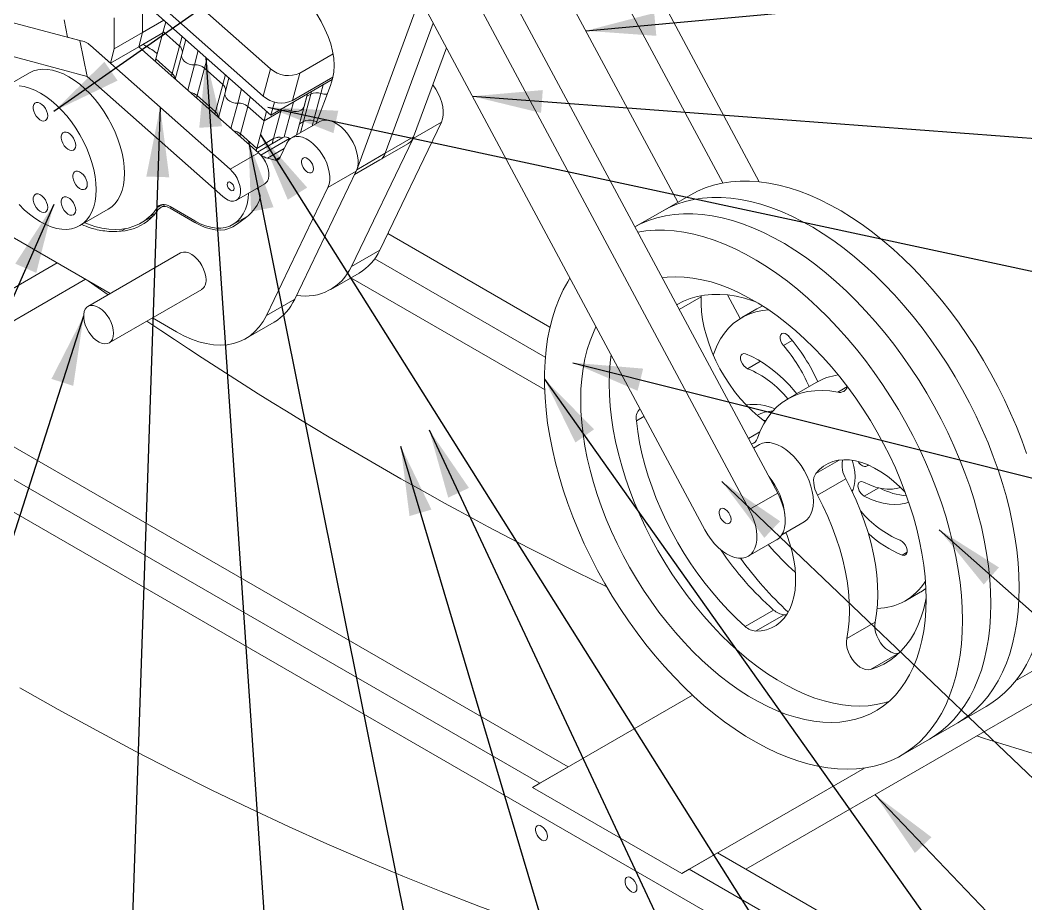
# Model space of a CAD drawing. Header units: millimetres. Extents: x 32 to 249, y 39 to 190.
# Drawn here: x 89.95 to 137.59, y 74 to 115.89 of the extents above; entities that cross this region are included whole.
import ezdxf

# ---------------------------------------------------------------- set-up
doc = ezdxf.new("R2010")
doc.units = ezdxf.units.MM
doc.dimstyles.new('SLDDIMSTYLE0', dxfattribs={"dimtxt": 0, "dimasz": 3.302, "dimexe": 0, "dimexo": 0.0625, "dimgap": 0, "dimtad": 0, "dimtih": 1, "dimtoh": 1, "dimdec": 0, "dimrnd": 1e-09, "dimzin": 0, "dimdsep": 46, "dimtxsty": 'Standard', "dimsah": 1, "dimcen": 0.09, "dimadec": 0, "dimazin": 0, "dimtfac": 3.302, "dimtdec": 0, "dimtofl": 0, "dimtmove": 0, "dimatfit": 3, "dimfxl": 1, "dimfrac": 2, "dimtolj": 1, "dimtzin": 0, "dimarcsym": 0})

msp = doc.modelspace()

# ---------------------------------------------------------------- linework, layer by layer
at = {"color": 7, "linetype": 'Continuous', "lineweight": 15}
for p, q in [((100.367, 132.84), (122.385, 91.729)), ((124.961, 108.236), (118.216, 120.831)), ((123.235, 108.175), (117.163, 119.513)), ((101.82, 113.583), (95.672, 119.034)), ((125.836, 93.466), (112.385, 118.581)), ((115.198, 118.285), (121.102, 107.261)), ((95.325, 117.736), (101.472, 112.286)), ((124.492, 92.691), (111.039, 117.811)), ((92.779, 114.925), (84.088, 117.253)), ((101.831, 111.396), (95.684, 116.847)), ((95.757, 115.306), (95.757, 116.778)), ((105.906, 108.805), (108.889, 116.928)), ((92.041, 115.901), (92.196, 115.081)), ((94.414, 114.531), (94.414, 116.003)), ((95.757, 115.306), (96.765, 115.888)), ((96.726, 115.351), (96.85, 115.813)), ((84.719, 115.478), (93.126, 113.226)), ((94.414, 114.531), (95.757, 115.306)), ((95.574, 114.629), (95.757, 115.306)), ((95.574, 114.629), (96.708, 115.283)), ((96.379, 114.054), (96.726, 115.351)), ((97.501, 114.665), (96.726, 115.351)), ((107.249, 109.58), (109.517, 115.755)), ((127.366, 70.797), (50.999, 114.883)), ((92.196, 115.081), (92.779, 114.925)), ((92.779, 114.925), (93.126, 113.226)), ((97.798, 114.972), (97.61, 114.27)), ((93.28, 114.695), (94.23, 113.853)), ((99.897, 108.828), (93.28, 114.695)), ((94.23, 113.853), (95.574, 114.629)), ((94.23, 113.853), (94.414, 114.531)), ((101.241, 109.604), (95.574, 114.629)), ((97.153, 113.367), (97.501, 114.665)), ((108.593, 110.356), (110.145, 114.583)), ((96.349, 113.942), (96.379, 114.054)), ((97.153, 113.367), (96.379, 114.054)), ((97.61, 114.27), (97.296, 113.101)), ((103.21, 113.386), (104.776, 114.291)), ((90.393, 113.393), (89.05, 112.617)), ((98.684, 113.616), (98.336, 112.318)), ((99.55, 112.848), (98.684, 113.616)), ((101.472, 112.286), (101.82, 113.583)), ((103.21, 113.386), (102.862, 112.088)), ((93.126, 113.226), (99.549, 107.53)), ((99.847, 113.156), (99.659, 112.453)), ((104.735, 113.072), (101.831, 111.396)), ((102.862, 112.088), (104.771, 113.19)), ((99.202, 111.55), (99.55, 112.848)), ((99.659, 112.453), (99.345, 111.284)), ((104.648, 112.798), (103.983, 110.987)), ((99.202, 111.55), (98.336, 112.318)), ((101.831, 111.396), (101.996, 112.011)), ((103.534, 112.282), (103.186, 110.984)), ((103.376, 111.093), (103.724, 112.391)), ((103.405, 111.799), (103.565, 112.397)), ((103.724, 112.391), (103.534, 112.282)), ((104.201, 112.417), (103.853, 111.119)), ((100.733, 111.799), (100.385, 110.501)), ((101.508, 111.112), (100.733, 111.799)), ((102.309, 111.575), (101.508, 111.112)), ((101.508, 111.112), (101.631, 111.573)), ((101.962, 110.277), (102.309, 111.575)), ((103.057, 110.501), (103.405, 111.799)), ((101.16, 109.814), (101.508, 111.112)), ((104.155, 111.086), (102.811, 110.311)), ((103.376, 111.093), (103.186, 110.984)), ((106.992, 104.995), (109.908, 111.064)), ((109.908, 111.064), (108.565, 110.289)), ((101.16, 109.814), (100.385, 110.501)), ((101.962, 110.277), (101.16, 109.814)), ((102.402, 110.336), (101.198, 109.642)), ((102.706, 110.275), (101.362, 109.5)), ((102.588, 110.061), (102.251, 109.36)), ((102.733, 110.255), (102.706, 110.275)), ((102.755, 110.273), (102.716, 110.268)), ((103.042, 110.444), (103.057, 110.501)), ((105.649, 104.219), (108.565, 110.289)), ((108.593, 110.356), (107.249, 109.58)), ((108.565, 110.289), (108.593, 110.356)), ((101.241, 109.604), (99.897, 108.828)), ((101.13, 109.702), (101.16, 109.814)), ((105.906, 108.805), (107.249, 109.58)), ((106.998, 109.264), (108.342, 110.039)), ((101.362, 109.5), (101.316, 109.531)), ((102.027, 109.261), (101.67, 109.346)), ((105.797, 108.571), (106.998, 109.264)), ((102.962, 102.668), (105.878, 108.738)), ((104.534, 107.962), (105.878, 108.738)), ((105.878, 108.738), (105.906, 108.805)), ((100.198, 107.357), (101.542, 108.132)), ((101.235, 107.826), (101.249, 107.796)), ((101.618, 101.893), (104.534, 107.962)), ((101.292, 107.362), (101.176, 107.122)), ((121.717, 107.616), (120.374, 106.84)), ((92.782, 106.151), (94.126, 106.926)), ((96.822, 107.144), (96.604, 107.019)), ((97.054, 107.056), (98.225, 106.379)), ((98.225, 106.298), (97.054, 106.974)), ((120.374, 106.84), (119.075, 106.09)), ((95.687, 106.283), (96.264, 106.616)), ((100.031, 106.201), (100.71, 106.592)), ((89.278, 105.789), (94.223, 102.934)), ((115.048, 101.339), (107.366, 105.774)), ((97.553, 104.856), (93.169, 102.326)), ((106.992, 104.995), (105.649, 104.219)), ((81.439, 98.453), (91.712, 104.384)), ((84.707, 100.339), (91.712, 104.384)), ((114.829, 99.914), (106.749, 104.579)), ((104.672, 103.126), (106.016, 103.902)), ((84.48, 98.657), (93.056, 103.608)), ((93.179, 103.537), (94.126, 102.878)), ((114.796, 98.382), (105.625, 103.676)), ((94.168, 100.594), (98.553, 103.124)), ((101.618, 101.893), (102.962, 102.668)), ((122.222, 102.837), (122.217, 102.781)), ((123.455, 102.868), (124.055, 101.747)), ((121.075, 102.411), (121.053, 102.397)), ((124.842, 102.203), (124.135, 101.795)), ((96.223, 101.78), (97.357, 101.125)), ((100.642, 100.8), (101.985, 101.575)), ((83.136, 99.433), (115.919, 80.507)), ((81.793, 98.657), (114.576, 79.732)), ((127.664, 98.719), (126.321, 97.943)), ((125.274, 96.917), (125.145, 96.935)), ((124.971, 95.773), (124.688, 95.609)), ((130.148, 94.795), (130.018, 94.742)), ((129.068, 94.147), (127.725, 93.371)), ((124.492, 92.691), (125.836, 93.466)), ((126.029, 91.495), (127.088, 92.107)), ((126.285, 91.47), (126.227, 91.61)), ((124.438, 90.478), (125.782, 91.253)), ((131.884, 88.371), (132.591, 88.779)), ((125.642, 87.934), (124.299, 87.158)), ((126.135, 87.709), (124.792, 86.933)), ((126.135, 87.709), (126.263, 87.712)), ((130.449, 87.356), (129.106, 86.58)), ((131.576, 85.889), (130.232, 85.113)), ((137.098, 84.57), (139.607, 86.018)), ((114.222, 79.528), (121.796, 83.9)), ((124.334, 75.65), (137.91, 83.487)), ((134.373, 82.591), (135.716, 83.366)), ((133.029, 81.815), (134.373, 82.591)), ((131.686, 81.04), (133.029, 81.815)), ((115.919, 80.507), (114.576, 79.732)), ((121.293, 75.446), (129.952, 80.444)), ((114.222, 79.528), (114.576, 79.732)), ((114.222, 79.528), (121.293, 75.446)), ((122.99, 76.425), (121.647, 75.65)), ((122.99, 76.425), (130.053, 72.348)), ((121.293, 75.446), (121.647, 75.65)), ((121.647, 75.65), (128.71, 71.572))]:
    msp.add_line(p, q, dxfattribs=at)
at = {"color": 8, "linetype": 'Continuous', "lineweight": 15}
for p, q in [((97.501, 114.665), (97.625, 115.126)), ((98.211, 113.776), (98.391, 114.446)), ((98.808, 114.077), (98.684, 113.616)), ((97.89, 112.575), (98.211, 113.776)), ((97.123, 113.255), (97.153, 113.367)), ((99.55, 112.848), (99.674, 113.309)), ((100.26, 111.959), (100.44, 112.629)), ((103.724, 112.391), (103.754, 112.506)), ((104.311, 112.827), (104.201, 112.417)), ((98.336, 112.318), (98.306, 112.206)), ((99.939, 110.758), (100.26, 111.959)), ((100.857, 112.26), (100.733, 111.799)), ((102.896, 112.011), (102.786, 111.6)), ((103.565, 112.397), (103.534, 112.282)), ((99.172, 111.438), (99.202, 111.55)), ((102.309, 111.575), (102.34, 111.69)), ((102.786, 111.6), (102.453, 110.356)), ((103.231, 110.553), (103.376, 111.093)), ((103.853, 111.119), (103.787, 110.874)), ((103.186, 110.984), (103.042, 110.444)), ((100.385, 110.501), (100.355, 110.389)), ((101.9, 110.047), (101.962, 110.277)), ((102.465, 109.804), (101.67, 109.346)), ((102.027, 109.261), (102.272, 109.402)), ((96.364, 106.733), (96.074, 106.566)), ((96.714, 107.151), (96.433, 106.989)), ((97.124, 107.015), (97.054, 106.974)), ((98.297, 106.339), (98.225, 106.298)), ((94.957, 106.015), (94.739, 105.889)), ((121.171, 102.467), (121.075, 102.411)), ((122.217, 102.781), (121.171, 102.177)), ((126.107, 100.468), (126.526, 100.71)), ((124.408, 99.372), (125.019, 99.725)), ((129.136, 98.522), (128.679, 98.258)), ((119.503, 97.11), (119.144, 96.902)), ((124.991, 96.376), (124.446, 96.061)), ((128.741, 95.038), (127.643, 94.405)), ((130.018, 94.742), (130.126, 94.805)), ((129.936, 93.324), (130.626, 93.722)), ((131.737, 90.538), (131.967, 90.671))]:
    msp.add_line(p, q, dxfattribs=at)
at = {"color": 7, "linetype": 'Continuous', "lineweight": 15, "flags": 128}
for points in [[(98.211, 113.776), (98.084, 113.782), (97.957, 113.812), (97.839, 113.865), (97.739, 113.936), (97.663, 114.021), (97.616, 114.115), (97.601, 114.21), (97.61, 114.27)], [(98.211, 113.776), (98.084, 113.782), (97.957, 113.812), (97.839, 113.865), (97.739, 113.936), (97.663, 114.021), (97.616, 114.115), (97.601, 114.21), (97.61, 114.27)], [(94.899, 108.635), (94.887, 108.942), (94.849, 109.259), (94.786, 109.586), (94.698, 109.918), (94.588, 110.252), (94.454, 110.586), (94.3, 110.915), (94.126, 111.237), (93.934, 111.549), (93.726, 111.847), (93.504, 112.129), (93.27, 112.392), (93.026, 112.634), (92.775, 112.852), (92.518, 113.044), (92.26, 113.208), (92.001, 113.342), (91.745, 113.446), (91.493, 113.519), (91.249, 113.559), (91.015, 113.566), (90.793, 113.541), (90.585, 113.483), (90.393, 113.393)], [(93.556, 107.86), (93.543, 108.166), (93.505, 108.484), (93.442, 108.81), (93.355, 109.142), (93.244, 109.477), (93.111, 109.81), (92.957, 110.14), (92.783, 110.462), (92.591, 110.773), (92.383, 111.072), (92.16, 111.354), (91.926, 111.617), (91.682, 111.858), (91.431, 112.076), (91.175, 112.268), (90.916, 112.432), (90.657, 112.567), (90.401, 112.671), (90.15, 112.743), (89.906, 112.783)], [(100.26, 111.959), (100.133, 111.965), (100.006, 111.995), (99.888, 112.048), (99.788, 112.119), (99.712, 112.205), (99.665, 112.298), (99.65, 112.393), (99.659, 112.453)], [(100.26, 111.959), (100.133, 111.965), (100.006, 111.995), (99.888, 112.048), (99.788, 112.119), (99.712, 112.205), (99.665, 112.298), (99.65, 112.393), (99.659, 112.453)], [(109.908, 111.064), (109.962, 111.215), (109.991, 111.388), (109.994, 111.578), (109.971, 111.782), (109.922, 111.994), (109.849, 112.209), (109.753, 112.421), (109.638, 112.626), (109.505, 112.819), (109.5, 112.825)], [(91.259, 111.355), (91.246, 111.469), (91.209, 111.589), (91.15, 111.706), (91.074, 111.812), (90.986, 111.899), (90.893, 111.96), (90.801, 111.991), (90.719, 111.989), (90.65, 111.955), (90.602, 111.891), (90.577, 111.802), (90.577, 111.694), (90.602, 111.576), (90.65, 111.456), (90.719, 111.343), (90.801, 111.246), (90.893, 111.171), (90.986, 111.125), (91.074, 111.11), (91.15, 111.128), (91.209, 111.178), (91.246, 111.255), (91.259, 111.355)], [(103.405, 111.799), (103.394, 111.768), (103.343, 111.689), (103.263, 111.626), (103.16, 111.583), (103.041, 111.564), (102.913, 111.57), (102.786, 111.6)], [(103.405, 111.799), (103.394, 111.768), (103.343, 111.689), (103.263, 111.626), (103.16, 111.583), (103.041, 111.564), (102.913, 111.57), (102.786, 111.6)], [(104.019, 111.084), (103.98, 111.089), (103.853, 111.119)], [(104.019, 111.084), (103.98, 111.089), (103.853, 111.119)], [(105.878, 108.738), (105.932, 108.888), (105.96, 109.061), (105.963, 109.251), (105.94, 109.455), (105.891, 109.667), (105.818, 109.882), (105.723, 110.094), (105.607, 110.299), (105.474, 110.492), (105.327, 110.667), (105.17, 110.82), (105.006, 110.948), (104.839, 111.047), (104.675, 111.116), (104.515, 111.151), (104.366, 111.153), (104.23, 111.122), (104.155, 111.086)], [(92.586, 109.953), (92.574, 110.067), (92.537, 110.187), (92.478, 110.305), (92.401, 110.411), (92.314, 110.498), (92.221, 110.559), (92.129, 110.589), (92.046, 110.588), (91.978, 110.554), (91.93, 110.49), (91.905, 110.4), (91.905, 110.293), (91.93, 110.174), (91.978, 110.054), (92.046, 109.941), (92.129, 109.844), (92.221, 109.769), (92.314, 109.723), (92.401, 109.708), (92.478, 109.727), (92.537, 109.776), (92.574, 109.853), (92.586, 109.953)], [(104.534, 107.962), (104.588, 108.113), (104.617, 108.285), (104.62, 108.476), (104.597, 108.68), (104.548, 108.891), (104.475, 109.106), (104.379, 109.319), (104.264, 109.524), (104.131, 109.716), (103.984, 109.891), (103.826, 110.045), (103.662, 110.172), (103.496, 110.272), (103.331, 110.34), (103.172, 110.376), (103.022, 110.378), (102.886, 110.346), (102.766, 110.282), (102.666, 110.186), (102.588, 110.061)], [(103.057, 110.501), (103.047, 110.47), (103.03, 110.437)], [(103.057, 110.501), (103.047, 110.47), (103.03, 110.437)], [(101.542, 108.132), (101.6, 108.175), (101.669, 108.264), (101.716, 108.38), (101.737, 108.517), (101.733, 108.672), (101.703, 108.837), (101.648, 109.007), (101.572, 109.175), (101.476, 109.334), (101.364, 109.479), (101.241, 109.604)], [(103.844, 108.848), (103.831, 108.952), (103.795, 109.061), (103.737, 109.165), (103.664, 109.256), (103.582, 109.325), (103.498, 109.366), (103.42, 109.376), (103.354, 109.354), (103.306, 109.301), (103.281, 109.222), (103.281, 109.124), (103.306, 109.017), (103.354, 108.909), (103.42, 108.81), (103.498, 108.73), (103.582, 108.674), (103.664, 108.648), (103.737, 108.655), (103.795, 108.693), (103.831, 108.759), (103.844, 108.848)], [(93.136, 108.102), (93.124, 108.216), (93.087, 108.336), (93.028, 108.454), (92.951, 108.56), (92.864, 108.647), (92.771, 108.708), (92.679, 108.739), (92.596, 108.737), (92.528, 108.703), (92.48, 108.639), (92.455, 108.549), (92.455, 108.442), (92.48, 108.324), (92.528, 108.204), (92.596, 108.091), (92.679, 107.993), (92.771, 107.919), (92.864, 107.872), (92.951, 107.858), (93.028, 107.876), (93.087, 107.925), (93.124, 108.003), (93.136, 108.102)], [(94.126, 106.926), (94.126, 106.926), (94.3, 107.048), (94.454, 107.199), (94.588, 107.378), (94.698, 107.585), (94.786, 107.816), (94.849, 108.07), (94.887, 108.344), (94.899, 108.635)], [(99.549, 107.53), (99.679, 107.431), (99.811, 107.36), (99.939, 107.32), (100.059, 107.314), (100.166, 107.34), (100.256, 107.399), (100.326, 107.488), (100.372, 107.604), (100.394, 107.742), (100.389, 107.896), (100.359, 108.062), (100.305, 108.231), (100.228, 108.399), (100.132, 108.559), (100.02, 108.704), (99.897, 108.828)], [(100.088, 107.921), (100.076, 107.999), (100.041, 108.08), (99.988, 108.151), (99.926, 108.201), (99.864, 108.223), (99.811, 108.213), (99.776, 108.172), (99.764, 108.108), (99.776, 108.029), (99.811, 107.948), (99.864, 107.877), (99.926, 107.827), (99.988, 107.806), (100.041, 107.816), (100.076, 107.856), (100.088, 107.921)], [(137.62, 95.348), (137.392, 95.99), (137.141, 96.631), (136.869, 97.269), (136.577, 97.903), (136.264, 98.531), (135.933, 99.151), (135.583, 99.761), (135.217, 100.361), (134.833, 100.949), (134.434, 101.522), (134.021, 102.081), (133.594, 102.623), (133.155, 103.147), (132.705, 103.651), (132.245, 104.135), (131.776, 104.597), (131.299, 105.036), (130.815, 105.451), (130.327, 105.841), (129.834, 106.205), (129.338, 106.541), (128.841, 106.85), (128.344, 107.13), (127.847, 107.38), (127.353, 107.601), (126.862, 107.791), (126.375, 107.95), (125.895, 108.077), (125.422, 108.173), (124.957, 108.236), (124.502, 108.268), (124.057, 108.267), (123.624, 108.234), (123.204, 108.169), (122.798, 108.071), (122.406, 107.942), (122.031, 107.781), (121.717, 107.616)], [(89.906, 107.151), (90.15, 106.909), (90.401, 106.691), (90.657, 106.5), (90.916, 106.335), (91.175, 106.201), (91.431, 106.097), (91.682, 106.024), (91.926, 105.984), (92.16, 105.977), (92.383, 106.003), (92.591, 106.061), (92.783, 106.151), (92.957, 106.272), (93.111, 106.423), (93.244, 106.603), (93.355, 106.809), (93.442, 107.041), (93.505, 107.294), (93.543, 107.568), (93.556, 107.86)], [(98.225, 106.379), (98.484, 106.245), (98.741, 106.142), (98.992, 106.073), (99.235, 106.037), (99.468, 106.035), (99.688, 106.066), (99.893, 106.132), (100.081, 106.231), (100.249, 106.361), (100.397, 106.522), (100.522, 106.712), (100.624, 106.929), (100.701, 107.171), (100.752, 107.435), (100.776, 107.69)], [(101.183, 107.925), (101.209, 107.878), (101.235, 107.826)], [(91.259, 107.018), (91.246, 107.132), (91.209, 107.252), (91.15, 107.369), (91.074, 107.476), (90.986, 107.562), (90.893, 107.623), (90.801, 107.654), (90.719, 107.652), (90.65, 107.618), (90.602, 107.554), (90.577, 107.465), (90.577, 107.357), (90.602, 107.239), (90.65, 107.119), (90.719, 107.006), (90.801, 106.909), (90.893, 106.834), (90.986, 106.788), (91.074, 106.773), (91.15, 106.791), (91.209, 106.841), (91.246, 106.918), (91.259, 107.018)], [(92.586, 106.886), (92.574, 107), (92.537, 107.12), (92.478, 107.238), (92.401, 107.344), (92.314, 107.431), (92.221, 107.492), (92.129, 107.523), (92.046, 107.521), (91.978, 107.487), (91.93, 107.423), (91.905, 107.334), (91.905, 107.226), (91.93, 107.108), (91.978, 106.988), (92.046, 106.875), (92.129, 106.777), (92.221, 106.703), (92.314, 106.656), (92.401, 106.642), (92.478, 106.66), (92.537, 106.709), (92.574, 106.787), (92.586, 106.886)], [(137.273, 89.001), (137.26, 89.582), (137.223, 90.177), (137.16, 90.783), (137.073, 91.399), (136.962, 92.023), (136.826, 92.654), (136.666, 93.291), (136.483, 93.93), (136.277, 94.572), (136.048, 95.215), (135.798, 95.856), (135.526, 96.494), (135.233, 97.127), (134.921, 97.755), (134.59, 98.375), (134.24, 98.986), (133.873, 99.585), (133.49, 100.173), (133.091, 100.747), (132.678, 101.305), (132.251, 101.847), (131.812, 102.371), (131.362, 102.876), (130.901, 103.359), (130.432, 103.822), (129.955, 104.261), (129.472, 104.676), (128.983, 105.065), (128.49, 105.429), (127.995, 105.766), (127.498, 106.074), (127, 106.354), (126.503, 106.605), (126.009, 106.825), (125.518, 107.015), (125.032, 107.174), (124.552, 107.302), (124.078, 107.397), (123.614, 107.461), (123.158, 107.492), (122.713, 107.491), (122.28, 107.458), (121.86, 107.393), (121.454, 107.296), (121.063, 107.166), (120.688, 107.006), (120.374, 106.84)], [(137.273, 89.001), (137.26, 89.582), (137.223, 90.177), (137.16, 90.783), (137.073, 91.399), (136.962, 92.023), (136.826, 92.654), (136.666, 93.291), (136.483, 93.93), (136.277, 94.572), (136.048, 95.215), (135.798, 95.856), (135.526, 96.494), (135.233, 97.127), (134.921, 97.755), (134.59, 98.375), (134.24, 98.986), (133.873, 99.585), (133.49, 100.173), (133.091, 100.747), (132.678, 101.305), (132.251, 101.847), (131.812, 102.371), (131.362, 102.876), (130.901, 103.359), (130.432, 103.822), (129.955, 104.261), (129.472, 104.676), (128.983, 105.065), (128.49, 105.429), (127.995, 105.766), (127.498, 106.074), (127, 106.354), (126.503, 106.605), (126.009, 106.825), (125.518, 107.015), (125.032, 107.174), (124.552, 107.302), (124.078, 107.397), (123.614, 107.461), (123.158, 107.492), (122.713, 107.491), (122.28, 107.458), (121.86, 107.393), (121.454, 107.296), (121.063, 107.166), (120.688, 107.006), (120.374, 106.84)], [(96.433, 106.989), (96.484, 107.052), (96.545, 107.1), (96.615, 107.133), (96.693, 107.15), (96.778, 107.15), (96.867, 107.134), (96.959, 107.103), (97.054, 107.056)], [(135.929, 88.225), (135.917, 88.807), (135.879, 89.401), (135.817, 90.007), (135.73, 90.623), (135.618, 91.247), (135.482, 91.879), (135.323, 92.515), (135.139, 93.155), (134.933, 93.797), (134.705, 94.439), (134.454, 95.08), (134.182, 95.718), (133.89, 96.352), (133.577, 96.979), (133.246, 97.599), (132.896, 98.21), (132.53, 98.81), (132.146, 99.397), (131.747, 99.971), (131.334, 100.53), (130.907, 101.072), (130.468, 101.595), (130.018, 102.1), (129.558, 102.584), (129.089, 103.046), (128.612, 103.485), (128.128, 103.9), (127.64, 104.29), (127.147, 104.653), (126.651, 104.99), (126.154, 105.299), (125.657, 105.579), (125.16, 105.829), (124.666, 106.05), (124.175, 106.24), (123.688, 106.399), (123.208, 106.526), (122.735, 106.622), (122.27, 106.685), (121.815, 106.717), (121.37, 106.716), (120.937, 106.683), (120.517, 106.617), (120.111, 106.52), (119.719, 106.391), (119.344, 106.23), (119.075, 106.09)], [(135.929, 88.225), (135.917, 88.807), (135.879, 89.401), (135.817, 90.007), (135.73, 90.623), (135.618, 91.247), (135.482, 91.879), (135.323, 92.515), (135.139, 93.155), (134.933, 93.797), (134.705, 94.439), (134.454, 95.08), (134.182, 95.718), (133.89, 96.352), (133.577, 96.979), (133.246, 97.599), (132.896, 98.21), (132.53, 98.81), (132.146, 99.397), (131.747, 99.971), (131.334, 100.53), (130.907, 101.072), (130.468, 101.595), (130.018, 102.1), (129.558, 102.584), (129.089, 103.046), (128.612, 103.485), (128.128, 103.9), (127.64, 104.29), (127.147, 104.653), (126.651, 104.99), (126.154, 105.299), (125.657, 105.579), (125.16, 105.829), (124.666, 106.05), (124.175, 106.24), (123.688, 106.399), (123.208, 106.526), (122.735, 106.622), (122.27, 106.685), (121.815, 106.717), (121.37, 106.716), (120.937, 106.683), (120.517, 106.617), (120.111, 106.52), (119.719, 106.391), (119.344, 106.23), (119.075, 106.09)], [(93.013, 106.284), (93.146, 106.231), (93.487, 106.117), (93.823, 106.035), (94.15, 105.986), (94.468, 105.97), (94.774, 105.988), (95.067, 106.038), (95.345, 106.122), (95.606, 106.238), (95.85, 106.387), (96.074, 106.566)], [(100.036, 106.089), (99.847, 106.009), (99.644, 105.96), (99.427, 105.94), (99.2, 105.952), (98.964, 105.994), (98.722, 106.066), (98.474, 106.168), (98.225, 106.298)], [(134.586, 87.449), (134.573, 88.031), (134.536, 88.626), (134.473, 89.232), (134.386, 89.848), (134.275, 90.472), (134.139, 91.103), (133.979, 91.739), (133.796, 92.379), (133.59, 93.021), (133.361, 93.663), (133.111, 94.305), (132.839, 94.943), (132.546, 95.576), (132.234, 96.204), (131.903, 96.824), (131.553, 97.434), (131.186, 98.034), (130.803, 98.622), (130.404, 99.196), (129.991, 99.754), (129.564, 100.296), (129.125, 100.82), (128.675, 101.324), (128.214, 101.808), (127.745, 102.27), (127.268, 102.709), (126.785, 103.124), (126.296, 103.514), (125.803, 103.878), (125.308, 104.214), (124.811, 104.523), (124.313, 104.803), (123.816, 105.054), (123.322, 105.274), (122.831, 105.464), (122.345, 105.623), (121.865, 105.751), (121.391, 105.846), (120.927, 105.91), (120.471, 105.941), (120.026, 105.94), (119.593, 105.907), (119.205, 105.848)], [(98.76, 103.582), (98.747, 103.744), (98.709, 103.915), (98.647, 104.088), (98.564, 104.258), (98.463, 104.419), (98.346, 104.564), (98.219, 104.688), (98.086, 104.787), (97.952, 104.857), (97.821, 104.896), (97.699, 104.902), (97.59, 104.875), (97.553, 104.856)], [(115.997, 103.657), (115.894, 103.494), (115.677, 103.102), (115.482, 102.686), (115.31, 102.246), (115.163, 101.782), (115.039, 101.297), (114.939, 100.792), (114.865, 100.267), (114.815, 99.724), (114.79, 99.165), (114.79, 98.59), (114.815, 98.002), (114.865, 97.401), (114.939, 96.79), (115.039, 96.17), (115.163, 95.542), (115.31, 94.908), (115.482, 94.27), (115.677, 93.628), (115.894, 92.986), (116.134, 92.344), (116.395, 91.704), (116.677, 91.068), (116.98, 90.438), (117.302, 89.814), (117.642, 89.198), (118.001, 88.593), (118.376, 87.999), (118.767, 87.418), (119.173, 86.852), (119.593, 86.301), (120.026, 85.768), (120.471, 85.254), (120.927, 84.76), (121.391, 84.286), (121.865, 83.836), (122.345, 83.409), (122.831, 83.006), (123.322, 82.629), (123.816, 82.279), (124.313, 81.956), (124.811, 81.662), (125.308, 81.396), (125.803, 81.161), (126.296, 80.955), (126.785, 80.781), (127.268, 80.638), (127.745, 80.526), (128.214, 80.447), (128.675, 80.399), (129.125, 80.384), (129.564, 80.401), (129.991, 80.45), (130.404, 80.531), (130.803, 80.645), (131.186, 80.79), (131.553, 80.966), (131.903, 81.173), (132.234, 81.41), (132.546, 81.677), (132.839, 81.973), (133.111, 82.297), (133.361, 82.649), (133.59, 83.027), (133.796, 83.431), (133.979, 83.86), (134.139, 84.312), (134.275, 84.786), (134.386, 85.282), (134.473, 85.797), (134.536, 86.331), (134.573, 86.882), (134.586, 87.449), (134.586, 87.449)], [(132.867, 88.442), (132.854, 88.969), (132.817, 89.51), (132.755, 90.061), (132.669, 90.622), (132.558, 91.19), (132.423, 91.765), (132.265, 92.344), (132.084, 92.925), (131.881, 93.507), (131.655, 94.088), (131.409, 94.666), (131.142, 95.24), (130.855, 95.807), (130.55, 96.366), (130.227, 96.916), (129.887, 97.454), (129.531, 97.979), (129.16, 98.49), (128.776, 98.984), (128.38, 99.461), (127.972, 99.918), (127.555, 100.355), (127.128, 100.77), (126.694, 101.162), (126.254, 101.53), (125.81, 101.872), (125.362, 102.188), (124.912, 102.477), (124.461, 102.737), (124.011, 102.968), (123.563, 103.17), (123.118, 103.341), (122.678, 103.481), (122.244, 103.59), (121.818, 103.667), (121.4, 103.712), (120.992, 103.725), (120.596, 103.706), (120.366, 103.68)], [(124.834, 102.524), (124.666, 102.584), (124.262, 102.709), (123.864, 102.803), (123.475, 102.865), (123.094, 102.896), (122.724, 102.894), (122.366, 102.86), (122.021, 102.795), (121.69, 102.698), (121.374, 102.57), (121.075, 102.411)], [(122.217, 102.781), (122.212, 102.433), (122.233, 102.07), (122.282, 101.696), (122.357, 101.312), (122.458, 100.923), (122.583, 100.531), (122.733, 100.139), (122.906, 99.75), (123.1, 99.368), (123.315, 98.995), (123.547, 98.635), (123.796, 98.29), (124.06, 97.963), (124.336, 97.656), (124.622, 97.373), (124.916, 97.114), (125.216, 96.883), (125.241, 96.865)], [(94.376, 101.051), (94.363, 101.213), (94.325, 101.384), (94.263, 101.558), (94.18, 101.728), (94.079, 101.888), (93.962, 102.033), (93.835, 102.157), (93.702, 102.256), (93.568, 102.326), (93.437, 102.365), (93.315, 102.371), (93.205, 102.344), (93.113, 102.285), (93.04, 102.197), (92.99, 102.081), (92.965, 101.944), (92.965, 101.788), (92.99, 101.621), (93.04, 101.448), (93.113, 101.276), (93.205, 101.11), (93.315, 100.957), (93.437, 100.821), (93.568, 100.709), (93.702, 100.625), (93.835, 100.57), (93.962, 100.547), (94.079, 100.558), (94.18, 100.601), (94.263, 100.675), (94.325, 100.777), (94.363, 100.904), (94.376, 101.051)], [(122.786, 100.013), (122.839, 100.165), (122.974, 100.486), (123.131, 100.782), (123.311, 101.052), (123.512, 101.294), (123.733, 101.509), (123.974, 101.694), (124.234, 101.849), (124.511, 101.973), (124.803, 102.066), (125.111, 102.127), (125.412, 102.154)], [(124.842, 102.203), (124.941, 102.257), (125.125, 102.344)], [(97.357, 101.125), (97.716, 100.934), (98.073, 100.776), (98.426, 100.652), (98.773, 100.563), (99.11, 100.509), (99.438, 100.492), (99.753, 100.51), (100.053, 100.564), (100.338, 100.654), (100.604, 100.779), (100.852, 100.937), (101.078, 101.129), (101.282, 101.354), (101.462, 101.608), (101.618, 101.893)], [(117.23, 101.354), (117.107, 101.094), (116.949, 100.698), (116.814, 100.279), (116.704, 99.838), (116.617, 99.377), (116.555, 98.897), (116.518, 98.4), (116.506, 97.887), (116.518, 97.359), (116.555, 96.819), (116.617, 96.267), (116.704, 95.707), (116.814, 95.138), (116.949, 94.564), (117.107, 93.985), (117.288, 93.404), (117.492, 92.822), (117.717, 92.241), (117.964, 91.662), (118.231, 91.089), (118.517, 90.522), (118.823, 89.962), (119.146, 89.413), (119.486, 88.875), (119.841, 88.349), (120.212, 87.839), (120.596, 87.345), (120.992, 86.868), (121.4, 86.41), (121.818, 85.973), (122.244, 85.558), (122.678, 85.166), (123.118, 84.798), (123.563, 84.456), (124.011, 84.14), (124.461, 83.852), (124.912, 83.591), (125.362, 83.36), (125.81, 83.159), (126.254, 82.988), (126.694, 82.848), (127.128, 82.739), (127.555, 82.662), (127.972, 82.617), (128.38, 82.603), (128.776, 82.622), (129.16, 82.673), (129.531, 82.756), (129.887, 82.87), (130.227, 83.016), (130.55, 83.192), (130.855, 83.399), (131.142, 83.635), (131.409, 83.901), (131.655, 84.194), (131.881, 84.515), (132.084, 84.862), (132.265, 85.234), (132.423, 85.63), (132.558, 86.05), (132.669, 86.49), (132.755, 86.951), (132.817, 87.431), (132.854, 87.929), (132.867, 88.442), (132.867, 88.442)], [(126.107, 100.468), (126.034, 100.569), (125.981, 100.681), (125.952, 100.794), (125.951, 100.897), (125.977, 100.98), (126.028, 101.034), (126.099, 101.054), (126.183, 101.039), (126.271, 100.99), (126.356, 100.911)], [(124.408, 99.372), (124.32, 99.422), (124.235, 99.501), (124.163, 99.601), (124.11, 99.714), (124.081, 99.827), (124.08, 99.93), (124.106, 100.013), (124.157, 100.067), (124.227, 100.087), (124.311, 100.072)], [(124.311, 100.072), (124.612, 99.944), (124.915, 99.786), (125.218, 99.599), (125.519, 99.384), (125.816, 99.142), (126.107, 98.876), (126.39, 98.587), (126.663, 98.277), (126.738, 98.185)], [(117.942, 100.025), (117.899, 99.673), (117.862, 99.175), (117.849, 98.662), (117.862, 98.135), (117.899, 97.594), (117.961, 97.043), (118.047, 96.482), (118.158, 95.914), (118.293, 95.339), (118.451, 94.76), (118.632, 94.179), (118.835, 93.597), (119.061, 93.016), (119.307, 92.438), (119.574, 91.864), (119.861, 91.297), (120.166, 90.738), (120.489, 90.188), (120.829, 89.65), (121.185, 89.125), (121.555, 88.615), (121.939, 88.12), (122.336, 87.644), (122.744, 87.186), (123.161, 86.749), (123.588, 86.334), (124.022, 85.942), (124.461, 85.574), (124.906, 85.232), (125.354, 84.916), (125.804, 84.627), (126.255, 84.367), (126.705, 84.136), (127.153, 83.934), (127.598, 83.763), (128.038, 83.623), (128.472, 83.514), (128.898, 83.437), (129.316, 83.392), (129.723, 83.379), (130.12, 83.398), (130.504, 83.449), (130.874, 83.531), (131.103, 83.601)], [(124.875, 96.076), (125.013, 96.427), (125.176, 96.752), (125.362, 97.051), (125.572, 97.32), (125.803, 97.56), (126.055, 97.77), (126.328, 97.947), (126.619, 98.093), (126.927, 98.205), (127.251, 98.284), (127.59, 98.328), (127.942, 98.339), (128.306, 98.315), (128.679, 98.258)], [(119.144, 96.902), (119.207, 96.392), (119.295, 95.874), (119.407, 95.349), (119.543, 94.818), (119.701, 94.284), (119.883, 93.749), (120.086, 93.215), (120.31, 92.683), (120.555, 92.156), (120.819, 91.635), (121.102, 91.122), (121.402, 90.618), (121.719, 90.127), (122.052, 89.649), (122.398, 89.187), (122.758, 88.741), (123.129, 88.314), (123.51, 87.907), (123.901, 87.521), (124.299, 87.158)], [(127.526, 93.076), (127.514, 93.309), (127.475, 93.553), (127.413, 93.803), (127.326, 94.056), (127.217, 94.307), (127.088, 94.551), (126.941, 94.785), (126.778, 95.005), (126.602, 95.206), (126.417, 95.386), (126.225, 95.541), (126.03, 95.668), (125.834, 95.766), (125.642, 95.833), (125.457, 95.867), (125.281, 95.869), (125.118, 95.837), (124.971, 95.773)], [(131.878, 93.513), (131.621, 93.773), (131.329, 94.037), (131.03, 94.274), (130.727, 94.483), (130.423, 94.661), (130.12, 94.807), (129.821, 94.921), (129.527, 95.001), (129.241, 95.046), (128.966, 95.057), (128.703, 95.032), (128.454, 94.974), (128.222, 94.88), (128.009, 94.754), (127.815, 94.595), (127.643, 94.405)], [(129.366, 95.03), (129.382, 94.982), (129.448, 94.731), (129.49, 94.486), (129.506, 94.251), (129.497, 94.031), (129.462, 93.828), (129.403, 93.647), (129.362, 93.562)], [(130.018, 94.742), (129.941, 94.735), (129.854, 94.764), (129.766, 94.825), (129.686, 94.914), (129.646, 94.972)], [(127.643, 94.405), (127.591, 94.317), (127.555, 94.211), (127.538, 94.089), (127.54, 93.955), (127.56, 93.813), (127.598, 93.665), (127.654, 93.517), (127.725, 93.371)], [(129.068, 94.147), (129.322, 93.646), (129.555, 93.14), (129.766, 92.629), (129.954, 92.115), (130.119, 91.602), (130.259, 91.091), (130.374, 90.585), (130.464, 90.086), (130.527, 89.596), (130.564, 89.117), (130.575, 88.652), (130.559, 88.202), (130.517, 87.769), (130.449, 87.356)], [(129.936, 93.324), (129.848, 93.385), (129.767, 93.473), (129.702, 93.58), (129.657, 93.694), (129.639, 93.804), (129.648, 93.901), (129.684, 93.973), (129.743, 94.015), (129.82, 94.022), (129.906, 93.994)], [(129.906, 93.994), (130.193, 93.861), (130.476, 93.762), (130.752, 93.696), (131.02, 93.665), (131.276, 93.669), (131.519, 93.708), (131.65, 93.745)], [(125.782, 91.253), (125.795, 91.261), (125.92, 91.359), (126.024, 91.487), (126.104, 91.643), (126.16, 91.824), (126.191, 92.027), (126.195, 92.247), (126.172, 92.481), (126.124, 92.725), (126.051, 92.973), (125.954, 93.222), (125.836, 93.466)], [(127.725, 93.371), (127.979, 92.871), (128.212, 92.364), (128.423, 91.853), (128.611, 91.34), (128.775, 90.826), (128.916, 90.316), (129.031, 89.809), (129.12, 89.31), (129.184, 88.82), (129.221, 88.341), (129.232, 87.876), (129.216, 87.426), (129.174, 86.993), (129.106, 86.58)], [(127.088, 92.107), (127.088, 92.107), (127.217, 92.202), (127.326, 92.327), (127.413, 92.48), (127.475, 92.658), (127.514, 92.858), (127.526, 93.076)], [(132.044, 93.045), (131.907, 93.001), (131.655, 92.951), (131.391, 92.932), (131.115, 92.947), (130.829, 92.994), (130.536, 93.072), (130.238, 93.183), (129.936, 93.324)], [(122.385, 91.729), (122.523, 91.494), (122.678, 91.272), (122.848, 91.067), (123.028, 90.884), (123.216, 90.725), (123.409, 90.594), (123.601, 90.494), (123.791, 90.425), (123.974, 90.389), (124.148, 90.388), (124.308, 90.42), (124.451, 90.485), (124.576, 90.583), (124.68, 90.711), (124.761, 90.867), (124.817, 91.048), (124.847, 91.251), (124.851, 91.471), (124.829, 91.706), (124.781, 91.949), (124.708, 92.198), (124.611, 92.447), (124.492, 92.691)], [(123.626, 92.225), (123.613, 92.329), (123.576, 92.438), (123.519, 92.542), (123.446, 92.633), (123.364, 92.702), (123.28, 92.743), (123.201, 92.753), (123.135, 92.731), (123.088, 92.678), (123.063, 92.599), (123.063, 92.501), (123.088, 92.394), (123.135, 92.286), (123.201, 92.187), (123.28, 92.107), (123.364, 92.051), (123.446, 92.025), (123.519, 92.032), (123.576, 92.07), (123.613, 92.136), (123.626, 92.225)], [(124.792, 86.933), (125.057, 86.95), (125.309, 87.001), (125.545, 87.087), (125.762, 87.206), (125.96, 87.359), (126.137, 87.542), (126.291, 87.756), (126.421, 87.998), (126.527, 88.267), (126.606, 88.559), (126.659, 88.874), (126.686, 89.209), (126.685, 89.56), (126.658, 89.926), (126.603, 90.302), (126.523, 90.687), (126.417, 91.078), (126.285, 91.47)], [(131.64, 91.238), (131.728, 91.188), (131.813, 91.109), (131.885, 91.009), (131.939, 90.896), (131.967, 90.783), (131.968, 90.68), (131.942, 90.597), (131.892, 90.543), (131.821, 90.523), (131.737, 90.538)], [(135.716, 83.366), (135.933, 83.5), (136.264, 83.737), (136.577, 84.004), (136.869, 84.3), (137.141, 84.624), (137.392, 84.976), (137.62, 85.354), (137.827, 85.758), (138.01, 86.186), (138.169, 86.638), (138.305, 87.113), (138.417, 87.608), (138.504, 88.124), (138.566, 88.658), (138.604, 89.209), (138.616, 89.776)], [(132.855, 88.954), (132.624, 88.798), (132.591, 88.779)], [(134.373, 82.591), (134.59, 82.724), (134.921, 82.961), (135.233, 83.228), (135.526, 83.524), (135.798, 83.849), (136.048, 84.2), (136.277, 84.579), (136.483, 84.982), (136.666, 85.411), (136.826, 85.863), (136.962, 86.337), (137.073, 86.833), (137.16, 87.348), (137.223, 87.882), (137.26, 88.433), (137.273, 89.001)], [(134.373, 82.591), (134.59, 82.724), (134.921, 82.961), (135.233, 83.228), (135.526, 83.524), (135.798, 83.849), (136.048, 84.2), (136.277, 84.579), (136.483, 84.982), (136.666, 85.411), (136.826, 85.863), (136.962, 86.337), (137.073, 86.833), (137.16, 87.348), (137.223, 87.882), (137.26, 88.433), (137.273, 89.001)], [(130.232, 85.113), (130.555, 85.227), (130.862, 85.371), (131.152, 85.547), (131.423, 85.752), (131.675, 85.986), (131.907, 86.248), (132.119, 86.538), (132.308, 86.854), (132.475, 87.195), (132.62, 87.561), (132.74, 87.949), (132.837, 88.358), (132.866, 88.51)], [(133.029, 81.815), (133.246, 81.948), (133.577, 82.186), (133.89, 82.453), (134.182, 82.749), (134.454, 83.073), (134.705, 83.425), (134.933, 83.803), (135.139, 84.207), (135.323, 84.635), (135.482, 85.087), (135.618, 85.562), (135.73, 86.057), (135.817, 86.573), (135.879, 87.107), (135.917, 87.658), (135.929, 88.225)], [(133.029, 81.815), (133.246, 81.948), (133.577, 82.186), (133.89, 82.453), (134.182, 82.749), (134.454, 83.073), (134.705, 83.425), (134.933, 83.803), (135.139, 84.207), (135.323, 84.635), (135.482, 85.087), (135.618, 85.562), (135.73, 86.057), (135.817, 86.573), (135.879, 87.107), (135.917, 87.658), (135.929, 88.225)], [(130.449, 87.356), (130.433, 87.213), (130.442, 87.054), (130.476, 86.886), (130.533, 86.714), (130.612, 86.545), (130.71, 86.384), (130.822, 86.238), (130.946, 86.11), (131.077, 86.007), (131.21, 85.93), (131.34, 85.885), (131.464, 85.871), (131.576, 85.889)], [(129.106, 86.58), (129.09, 86.437), (129.099, 86.279), (129.133, 86.11), (129.19, 85.939), (129.269, 85.769), (129.366, 85.609), (129.479, 85.462), (129.603, 85.335), (129.733, 85.231), (129.866, 85.155), (129.997, 85.109), (130.12, 85.095), (130.232, 85.113)], [(89.938, 84.241), (91.76, 83.213), (93.58, 82.215), (95.4, 81.247), (97.219, 80.308), (99.036, 79.4), (100.852, 78.521), (102.665, 77.673), (104.476, 76.856), (106.283, 76.069), (108.088, 75.313), (109.889, 74.588), (111.685, 73.895), (113.478, 73.232), (115.266, 72.601), (117.049, 72.001), (118.826, 71.433), (120.598, 70.897), (122.364, 70.393), (124.124, 69.92), (125.877, 69.48), (127.622, 69.071)], [(114.929, 77.201), (114.917, 77.304), (114.88, 77.413), (114.823, 77.518), (114.75, 77.608), (114.668, 77.678), (114.584, 77.719), (114.505, 77.729), (114.439, 77.706), (114.392, 77.653), (114.367, 77.574), (114.367, 77.477), (114.392, 77.369), (114.439, 77.262), (114.505, 77.163), (114.584, 77.082), (114.668, 77.026), (114.75, 77), (114.823, 77.007), (114.88, 77.045), (114.917, 77.112), (114.929, 77.201)], [(119.172, 74.752), (119.159, 74.855), (119.123, 74.964), (119.066, 75.068), (118.993, 75.159), (118.91, 75.228), (118.826, 75.27), (118.748, 75.279), (118.682, 75.257), (118.634, 75.204), (118.609, 75.125), (118.609, 75.028), (118.634, 74.92), (118.682, 74.812), (118.748, 74.714), (118.826, 74.633), (118.91, 74.577), (118.993, 74.551), (119.066, 74.558), (119.123, 74.596), (119.159, 74.663), (119.172, 74.752)]]:
    msp.add_lwpolyline(points, dxfattribs=at)
at = {"color": 7, "linetype": 'Continuous', "lineweight": 15}
for centre, radius, start, end in [((92.72, 114.134), 0.794, 45.0449, 85.7462), ((97.29, 114.388), 0.348, 358.1791, 52.7449), ((97.276, 114.381), 0.362, 359.3046, 51.6194), ((98.246, 113.101), 0.676, 49.6025, 92.9426), ((102.663, 114.533), 1.27, 228.3721, 295.4615), ((96.921, 113.077), 0.371, 4.4054, 51.3058), ((97.904, 111.814), 0.664, 49.3835, 80.9194), ((99.339, 112.571), 0.348, 358.1791, 52.7449), ((99.325, 112.564), 0.362, 359.3046, 51.6194), ((103.991, 111.859), 0.596, 69.419, 116.666), ((100.295, 111.284), 0.676, 49.6025, 92.9426), ((102.316, 113.235), 1.27, 228.3721, 295.4615), ((104.42, 113.047), 0.668, 250.8531, 276.6155), ((98.97, 111.26), 0.371, 4.4054, 51.3058), ((102.577, 111.042), 0.596, 69.419, 116.666), ((103.643, 110.561), 0.596, 69.419, 116.666), ((99.953, 109.997), 0.664, 49.3835, 80.9194), ((102.224, 109.775), 0.567, 74.535, 117.5365), ((102.226, 109.757), 0.583, 75.1774, 116.894), ((102.509, 110.081), 0.277, 44.6352, 112.7303), ((108.037, 110.539), 0.585, 301.3565, 341.7839), ((106.694, 109.763), 0.585, 301.3565, 341.7839), ((101.888, 110.164), 0.847, 231.6656, 255.1057), ((102.083, 109.438), 0.186, 252.5491, 335.1898), ((100.785, 107.532), 0.534, 341.5323, 29.6674), ((94.608, 108.172), 2.175, 312.3803, 327.0538), ((94.639, 108.118), 2.212, 312.3803, 327.0538), ((96.804, 106.671), 0.393, 50.4961, 141.683), ((94.565, 108.224), 2.341, 274.2748, 311.9733), ((104.744, 106.02), 2.471, 300.9698, 335.4755), ((103.467, 105.205), 2.394, 259.9218, 335.6964), ((98.267, 103.529), 0.495, 305.1831, 6.1291), ((100.714, 103.694), 2.471, 300.9698, 335.4755), ((194.187, 246.338), 174.9, 235.83183, 244.08143), ((119.713, 95.143), 8.797, 24.2573, 40.9644), ((120.509, 95.604), 7.415, 23.184, 40.988), ((122.535, 94.872), 4.874, 39.0542, 67.4036), ((129.129, 96.158), 2.951, 98.3392, 119.7647), ((128.77, 98.629), 0.382, 256.2145, 343.7802), ((124.686, 95.036), 2.639, 67.2051, 97.5228), ((119.717, 97.031), 0.588, 133.1122, 192.6536), ((125.611, 95.764), 1.591, 90.3018, 118.3157), ((124.512, 96.167), 0.374, 281.2806, 345.8697), ((130.088, 94.78), 1.201, 166.7831, 211.8617), ((122.852, 92.107), 3.343, 5.6612, 39.9938), ((132.207, 96.597), 3.263, 242.2878, 265.2892), ((133.5, 95.713), 4.846, 219.6916, 247.4364), ((133.707, 95.417), 5.262, 227.2081, 248.01), ((134.147, 98.269), 11.357, 219.5944, 228.872), ((135.602, 99.187), 15.028, 214.0087, 228.4903), ((138.388, 100.733), 17.658, 215.8796, 226.9519), ((130.517, 90.737), 2.728, 270.5668, 328.1351), ((126.198, 88.499), 0.793, 225.4726, 265.4202), ((124.855, 87.723), 0.793, 225.4726, 265.4202), ((170.558, 191.157), 114.751, 252.09198, 257.24801)]:
    msp.add_arc(centre, radius, start, end, dxfattribs=at)
for points, knots in [([(86.951, 124.91), (87.098, 125.176), (88.957, 125.032), (93.119, 124.327), (96.125, 123.569), (98.423, 121.914), (105.986, 116.035), (104.648, 112.798)], [0.1070284, 0.1070284, 0.1070284, 0.1070284, 0.3079797, 0.3573439, 0.5736338, 0.640603, 1, 1, 1, 1]), ([(96.446, 114.306), (96.406, 114.338), (96.184, 114.511), (95.957, 114.638), (95.772, 114.743)], [0, 0, 0, 0, 0.18087, 1, 1, 1, 1]), ([(94.739, 105.889), (94.606, 105.881), (94.353, 105.866), (93.973, 105.892), (93.619, 105.952), (93.258, 106.045), (93.01, 106.149), (92.876, 106.205)], [0, 0, 0, 0, 0.2293948, 0.4362751, 0.6241274, 0.7962719, 1, 1, 1, 1])]:
    msp.add_open_spline(points, degree=3, knots=knots, dxfattribs=at)
msp.add_open_spline([(101.176, 107.122), (101.007, 106.823), (100.627, 106.479), (100.036, 106.089)], degree=3, dxfattribs=at)

# ---------------------------------------------------------------- leaders
at = {"color": 7, "linetype": 'Continuous', "lineweight": 0}
for points in [[(91.557, 111.576), (155.43, 156.403)], [(116.75, 115.387), (154.644, 118.87)], [(98.758, 114.121), (103.216, 48.319)], [(111.376, 112.284), (154.637, 109.029)], [(96.589, 111.762), (94.41, 48.326)], [(101.681, 111.761), (154.724, 100.37)], [(100.773, 110.158), (113.221, 48.242)], [(101.334, 110.463), (140.83, 47.648)], [(91.545, 107.156), (65.62, 47.956)], [(92.961, 101.868), (75.772, 48.118)], [(116.13, 99.655), (154.759, 89.94)], [(114.787, 98.879), (151.205, 47.512)], [(109.322, 96.481), (132.053, 47.911)], [(107.978, 95.706), (122.091, 48.146)], [(123.189, 94.028), (155.853, 62.827)], [(133.487, 91.739), (155.745, 71.967)], [(130.45, 79.18), (155.999, 52.393)]]:
    msp.add_leader(points, dimstyle='SLDDIMSTYLE0', dxfattribs=at)

doc.saveas('drawing.dxf')
